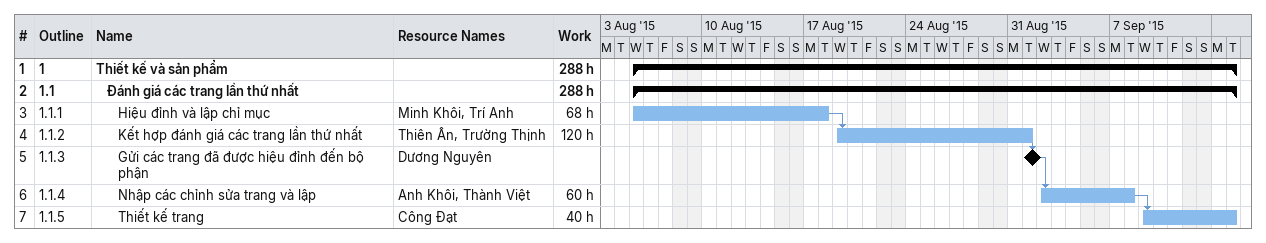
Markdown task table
| ID | WBS | Task | Start | Finish | Predecessors | Resources | Work (h) |
|---|---|---|---|---|---|---|---|
| 1 | 1 | **Thiết kế và sản phẩm** | 2015-08-05 | 2015-09-15 |  |  | 288 |
| 2 | 1.1 | **Đánh giá các trang lần thứ nhất** | 2015-08-05 | 2015-09-15 |  |  | 288 |
| 3 | 1.1.1 | Hiệu đỉnh và lập chỉ mục | 2015-08-05 | 2015-08-18 |  | Minh Khôi, Trí Anh | 68 |
| 4 | 1.1.2 | Kết hợp đánh giá các trang lần thứ nhất | 2015-08-19 | 2015-09-01 | 3 | Thiên Ân, Trường Thịnh | 120 |
| 5 | 1.1.3 | Gửi các trang đã được hiệu đỉnh đến bộ phận (milestone) | 2015-09-01 | 2015-09-01 | 4 | Dương Nguyên |  |
| 6 | 1.1.4 | Nhập các chỉnh sửa trang và lập | 2015-09-02 | 2015-09-08 | 5 | Anh Khôi, Thành Việt | 60 |
| 7 | 1.1.5 | Thiết kế trang | 2015-09-09 | 2015-09-15 | 6 | Công Đạt | 40 |
